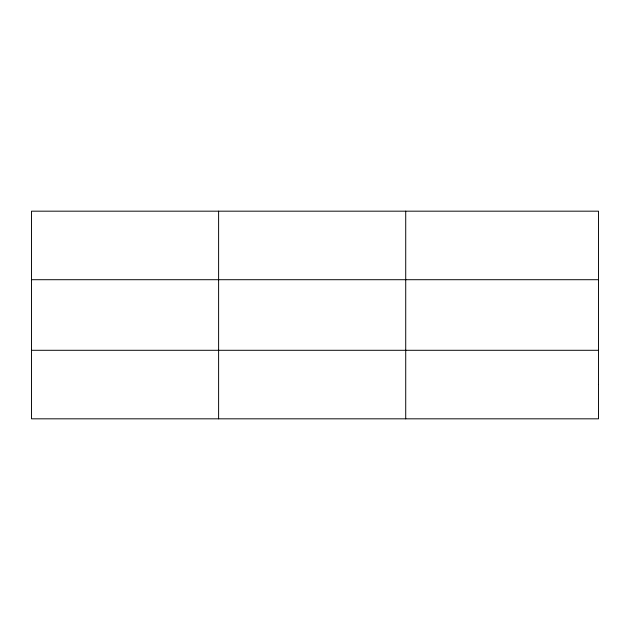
<?xml version="1.0" encoding="UTF-8"?>
<svg xmlns="http://www.w3.org/2000/svg" width="630" height="630" viewBox="0 0 630 630"><rect width="100%" height="100%" fill="white"/><g stroke="black" fill="none" stroke-linecap="round" stroke-linejoin="round"><path stroke-width="0.94" d="M218.61 418.824L218.61 211.176M405.72 418.824L405.72 211.176M31.5 279.704L598.5 279.704M31.5 350.296L598.5 350.296M598.5 384.56L598.5 418.824L31.5 418.824L31.5 211.176L598.5 211.176L598.5 384.56"/></g></svg>
